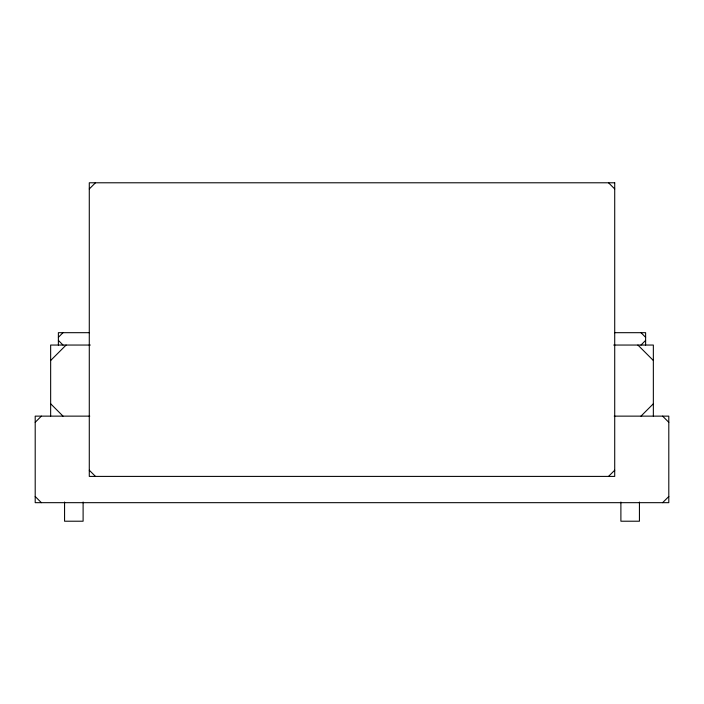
<?xml version="1.0" encoding="UTF-8"?>
<svg xmlns="http://www.w3.org/2000/svg" width="704" height="704" viewBox="0 0 704 704"><rect width="100%" height="100%" fill="white"/><g stroke="black" fill="none" stroke-linecap="round" stroke-linejoin="round"><path stroke-width="1.06" d="M89.285 188.962L95.471 182.785M58.379 337.322L63.017 332.684M50.653 360.501L66.106 345.048M35.2 422.312L41.378 416.134M640.983 345.048L645.621 340.41M640.983 416.134L653.347 403.77M608.529 476.406L614.715 470.219M662.622 502.674L668.8 496.496M89.39 332.684L58.379 332.684L58.379 345.048M614.61 332.684L645.621 332.684L645.621 345.048M90.297 345.048L50.653 345.048L50.653 416.134M613.703 345.048L653.347 345.048L653.347 416.134M89.76 416.134L35.2 416.134L35.2 502.674L668.8 502.674L668.8 416.134L614.24 416.134M608.529 182.785L614.715 188.962M640.983 332.684L645.621 337.322M637.894 345.048L653.347 360.501M662.622 416.134L668.8 422.312M58.379 340.41L63.017 345.048M50.653 403.77L63.017 416.134M89.285 470.219L95.471 476.406M35.2 496.496L41.378 502.674M639.434 502.031L639.434 521.215L620.893 521.215L620.893 502.031M83.107 502.031L83.107 521.215L64.566 521.215L64.566 502.031M614.715 182.785L89.285 182.785L89.285 476.406L614.715 476.406L614.715 182.785"/></g></svg>
